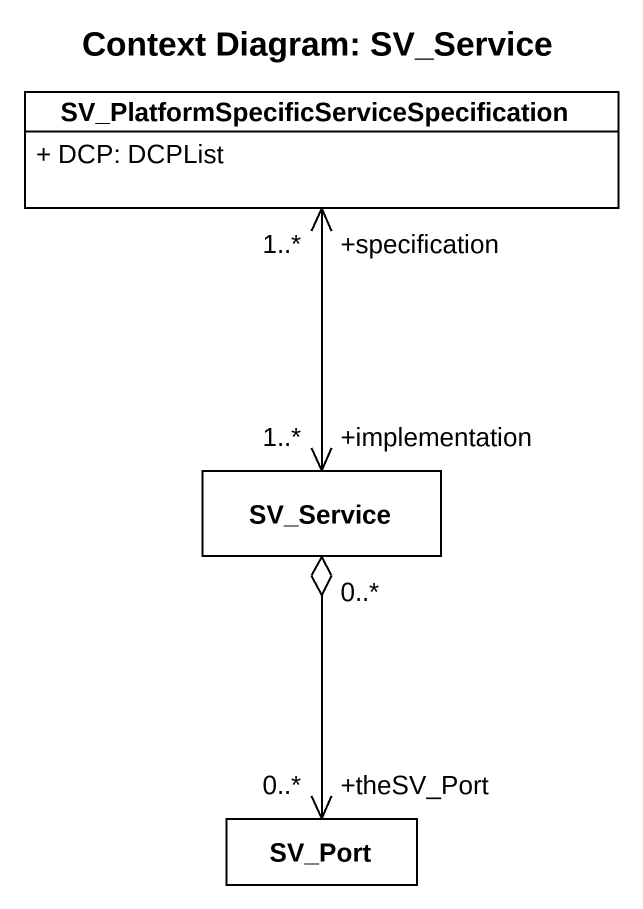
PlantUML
@startuml
title Context Diagram: SV_Service
hide circle
hide empty members
skinparam classAttributeIconSize 0
class "SV_PlatformSpecificServiceSpecification" as SV_PlatformSpecificServiceSp {
  + DCP: DCPList
}
class SV_Service
class SV_Port
SV_PlatformSpecificServiceSp "+specification\n1..*" <--> "+implementation\n1..*" SV_Service
SV_Service "0..*" o--> "+theSV_Port\n0..*" SV_Port
@enduml
